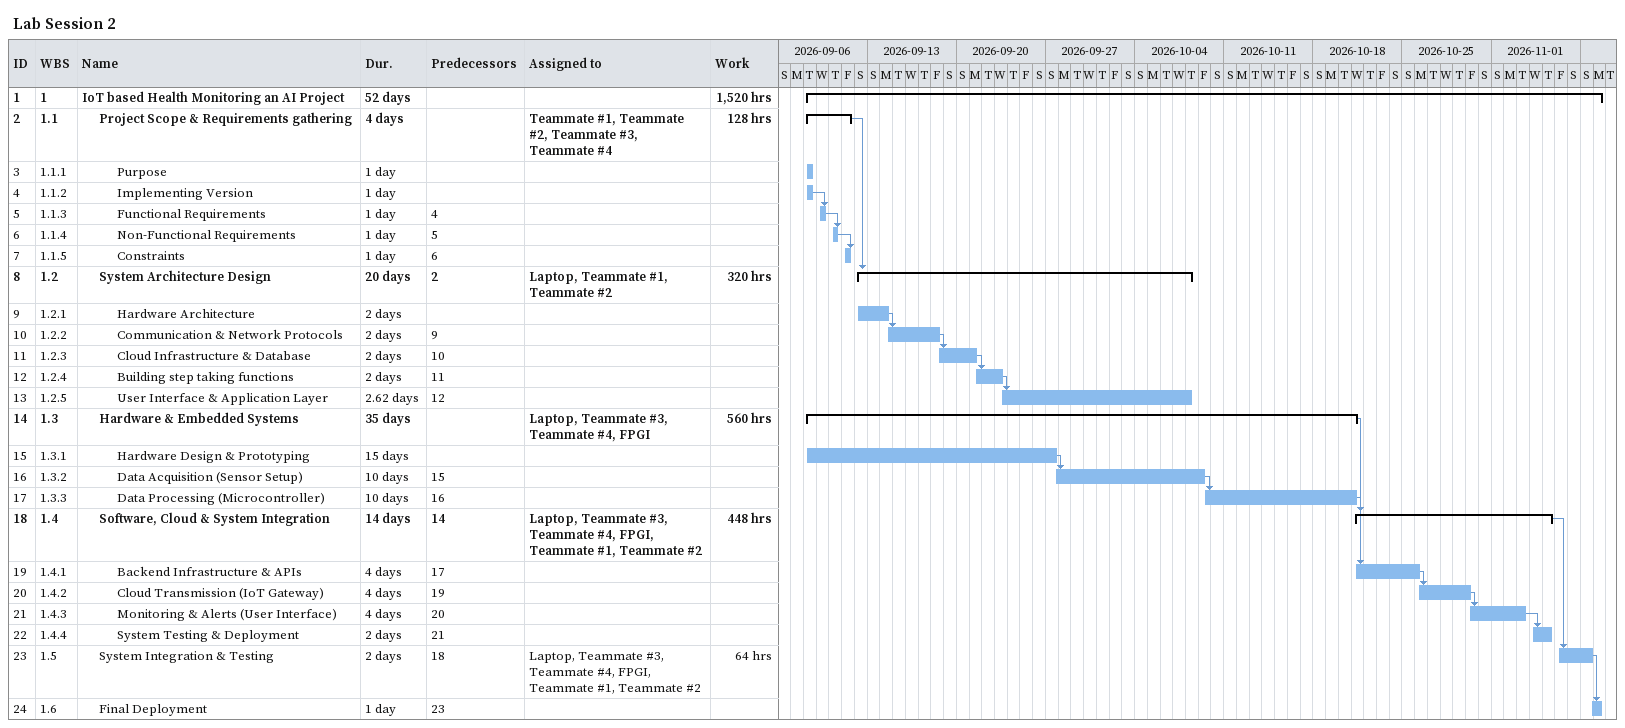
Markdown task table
Lab Session 2

| ID | WBS | Task | Duration | Start | Finish | Predecessors | Resources | Work (h) |
|---|---|---|---|---|---|---|---|---|
| 1 | 1 | **IoT based Health Monitoring an AI Project** | 52d | 2026-09-08 | 2026-11-09 |  |  | 1520 |
| 2 | 1.1 | **Project Scope & Requirements gathering** | 4d | 2026-09-08 | 2026-09-11 |  | Teammate #1, Teammate #2, Teammate #3, Teammate #4 | 128 |
| 3 | 1.1.1 | Purpose | 1d | 2026-09-08 | 2026-09-08 |  |  |  |
| 4 | 1.1.2 | Implementing Version | 1d | 2026-09-08 | 2026-09-08 |  |  |  |
| 5 | 1.1.3 | Functional Requirements | 1d | 2026-09-09 | 2026-09-09 | 4 |  |  |
| 6 | 1.1.4 | Non-Functional Requirements | 1d | 2026-09-10 | 2026-09-10 | 5 |  |  |
| 7 | 1.1.5 | Constraints | 1d | 2026-09-11 | 2026-09-11 | 6 |  |  |
| 8 | 1.2 | **System Architecture Design** | 20d | 2026-09-12 | 2026-10-08 | 2 | Laptop, Teammate #1, Teammate #2 | 320 |
| 9 | 1.2.1 | Hardware Architecture | 2d | 2026-09-12 | 2026-09-14 |  |  |  |
| 10 | 1.2.2 | Communication & Network Protocols | 2d | 2026-09-14 | 2026-09-18 | 9 |  |  |
| 11 | 1.2.3 | Cloud Infrastructure & Database | 2d | 2026-09-18 | 2026-09-21 | 10 |  |  |
| 12 | 1.2.4 | Building step taking functions | 2d | 2026-09-21 | 2026-09-23 | 11 |  |  |
| 13 | 1.2.5 | User Interface & Application Layer | 2.62d | 2026-09-23 | 2026-10-08 | 12 |  |  |
| 14 | 1.3 | **Hardware & Embedded Systems** | 35d | 2026-09-08 | 2026-10-21 |  | Laptop, Teammate #3, Teammate #4, FPGI | 560 |
| 15 | 1.3.1 | Hardware Design & Prototyping | 15d | 2026-09-08 | 2026-09-27 |  |  |  |
| 16 | 1.3.2 | Data Acquisition (Sensor Setup) | 10d | 2026-09-27 | 2026-10-09 | 15 |  |  |
| 17 | 1.3.3 | Data Processing (Microcontroller) | 10d | 2026-10-09 | 2026-10-21 | 16 |  |  |
| 18 | 1.4 | **Software, Cloud & System Integration** | 14d | 2026-10-21 | 2026-11-05 | 14 | Laptop, Teammate #3, Teammate #4, FPGI, Teammate #1, Teammate #2 | 448 |
| 19 | 1.4.1 | Backend Infrastructure & APIs | 4d | 2026-10-21 | 2026-10-26 | 17 |  |  |
| 20 | 1.4.2 | Cloud Transmission (IoT Gateway) | 4d | 2026-10-26 | 2026-10-30 | 19 |  |  |
| 21 | 1.4.3 | Monitoring & Alerts (User Interface) | 4d | 2026-10-30 | 2026-11-03 | 20 |  |  |
| 22 | 1.4.4 | System Testing & Deployment | 2d | 2026-11-04 | 2026-11-05 | 21 |  |  |
| 23 | 1.5 | System Integration & Testing | 2d | 2026-11-06 | 2026-11-08 | 18 | Laptop, Teammate #3, Teammate #4, FPGI, Teammate #1, Teammate #2 | 64 |
| 24 | 1.6 | Final Deployment | 1d | 2026-11-08 | 2026-11-09 | 23 |  |  |
